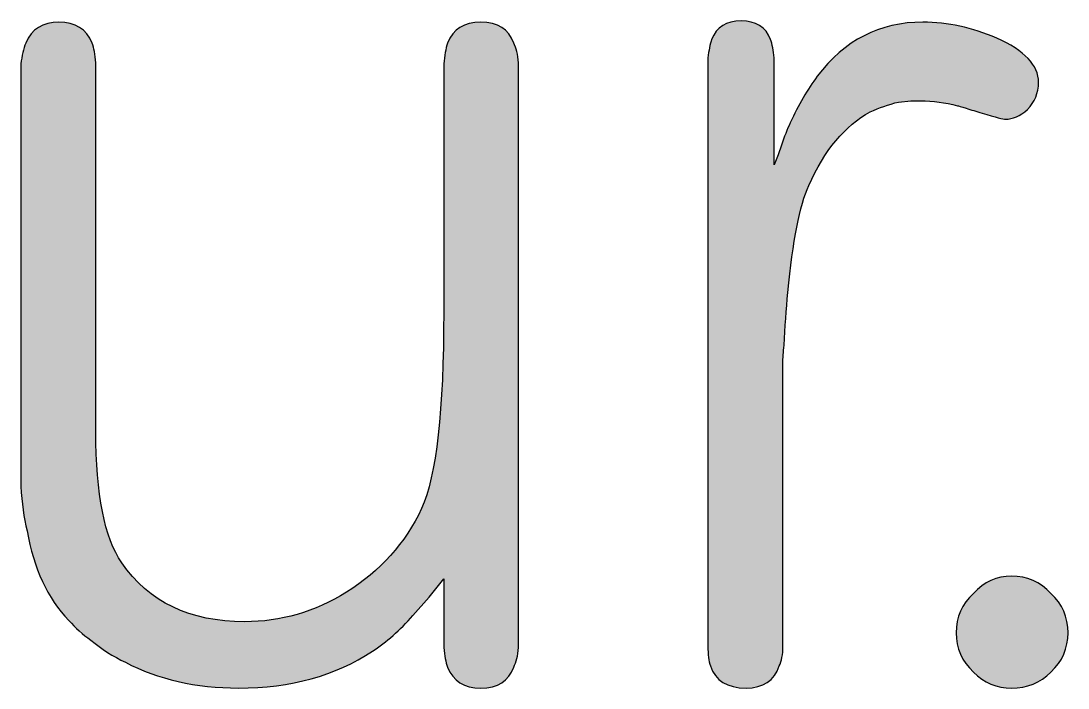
# Model space of a CAD drawing. Header units: centimetres. Extents: x -18.6 to 18.8, y -13 to 11.8.
# Drawn here: x -7.2842 to -6.9881, y -11.7282 to -11.5396 of the extents above; entities that cross this region are included whole.
import ezdxf

# ---------------------------------------------------------------- set-up
doc = ezdxf.new("R2010")
doc.units = ezdxf.units.CM
doc.header["$MEASUREMENT"] = 0
doc.layers.add('Layer 1', color=7, linetype='Continuous')

msp = doc.modelspace()

# ---------------------------------------------------------------- hatches: boundary and pattern name
at = {"layer": 'Layer 1', "true_color": 0x373435}
h = msp.add_hatch(color=250, dxfattribs=at)
edge = h.paths.add_edge_path()
edge.add_spline(control_points=[(-7.28422, -11.55178), (-7.28399, -11.54946), (-7.28353, -11.54749), (-7.28283, -11.54587), (-7.28122, -11.54193), (-7.27809, -11.53996), (-7.27346, -11.53996), (-7.26882, -11.53996), (-7.26569, -11.54193), (-7.26406, -11.54587), (-7.26361, -11.54726), (-7.26326, -11.54911), (-7.26303, -11.55143), (-7.26303, -11.55143), (-7.26303, -11.65562), (-7.26303, -11.65562), (-7.26303, -11.67344), (-7.26059, -11.68583), (-7.25572, -11.69277), (-7.24808, -11.70389), (-7.23649, -11.70945), (-7.22097, -11.70945), (-7.21078, -11.70945), (-7.20117, -11.70667), (-7.19212, -11.70111), (-7.18263, -11.69509), (-7.17556, -11.68722), (-7.17093, -11.67749), (-7.16675, -11.66824), (-7.16467, -11.64971), (-7.16467, -11.62193), (-7.16467, -11.62193), (-7.16467, -11.55178), (-7.16467, -11.55178), (-7.16444, -11.54946), (-7.16409, -11.54749), (-7.16363, -11.54587), (-7.16201, -11.54193), (-7.15888, -11.53996), (-7.15424, -11.53996), (-7.14938, -11.53996), (-7.14625, -11.54193), (-7.14487, -11.54587), (-7.14417, -11.54726), (-7.14371, -11.54911), (-7.14348, -11.55143), (-7.14348, -11.55143), (-7.14348, -11.71674), (-7.14348, -11.71674), (-7.14371, -11.71906), (-7.14417, -11.7209), (-7.14487, -11.7223), (-7.14625, -11.72624), (-7.14938, -11.7282), (-7.15424, -11.7282), (-7.15888, -11.7282), (-7.16201, -11.72624), (-7.16363, -11.7223), (-7.16409, -11.7209), (-7.16444, -11.71906), (-7.16467, -11.71674), (-7.16467, -11.71674), (-7.16467, -11.69729), (-7.16467, -11.69729), (-7.16467, -11.69729), (-7.16883, -11.7025), (-7.16883, -11.7025), (-7.16883, -11.7025), (-7.17336, -11.70771), (-7.17336, -11.70771), (-7.17707, -11.71188), (-7.18089, -11.71524), (-7.18482, -11.71778), (-7.19525, -11.72472), (-7.20788, -11.7282), (-7.22271, -11.7282), (-7.23475, -11.7282), (-7.24542, -11.72577), (-7.25468, -11.7209), (-7.25816, -11.71929), (-7.2614, -11.7172), (-7.26442, -11.71466), (-7.26673, -11.71303), (-7.26882, -11.71119), (-7.27066, -11.70909), (-7.2767, -11.70285), (-7.28064, -11.6944), (-7.28248, -11.68375), (-7.28341, -11.68004), (-7.28399, -11.67588), (-7.28422, -11.67124), (-7.28422, -11.67124), (-7.28422, -11.55178), (-7.28422, -11.55178)], knot_values=[0, 0, 0, 0, 0.032258, 0.032258, 0.032258, 0.064516, 0.064516, 0.064516, 0.096774, 0.096774, 0.096774, 0.129032, 0.129032, 0.129032, 0.16129, 0.16129, 0.16129, 0.193548, 0.193548, 0.193548, 0.225806, 0.225806, 0.225806, 0.258065, 0.258065, 0.258065, 0.290323, 0.290323, 0.290323, 0.322581, 0.322581, 0.322581, 0.354839, 0.354839, 0.354839, 0.387097, 0.387097, 0.387097, 0.419355, 0.419355, 0.419355, 0.451613, 0.451613, 0.451613, 0.483871, 0.483871, 0.483871, 0.516129, 0.516129, 0.516129, 0.548387, 0.548387, 0.548387, 0.580645, 0.580645, 0.580645, 0.612903, 0.612903, 0.612903, 0.645161, 0.645161, 0.645161, 0.677419, 0.677419, 0.677419, 0.709677, 0.709677, 0.709677, 0.741935, 0.741935, 0.741935, 0.774194, 0.774194, 0.774194, 0.806452, 0.806452, 0.806452, 0.83871, 0.83871, 0.83871, 0.870968, 0.870968, 0.870968, 0.903226, 0.903226, 0.903226, 0.935484, 0.935484, 0.935484, 0.967742, 0.967742, 0.967742, 1, 1, 1, 1], degree=3, periodic=1)
h = msp.add_hatch(color=250, dxfattribs=at)
edge = h.paths.add_edge_path()
edge.add_spline(control_points=[(-7.06875, -11.7164), (-7.06875, -11.71871), (-7.06911, -11.72056), (-7.0698, -11.72195), (-7.07119, -11.72611), (-7.07432, -11.7282), (-7.07917, -11.7282), (-7.08451, -11.7282), (-7.08787, -11.72611), (-7.08926, -11.72195), (-7.08972, -11.72056), (-7.08996, -11.71871), (-7.08996, -11.7164), (-7.08996, -11.7164), (-7.08996, -11.55004), (-7.08996, -11.55004), (-7.08972, -11.54796), (-7.08938, -11.54622), (-7.08891, -11.54483), (-7.08752, -11.54136), (-7.08475, -11.53962), (-7.08056, -11.53962), (-7.0764, -11.53962), (-7.07362, -11.54136), (-7.07223, -11.54483), (-7.07177, -11.54622), (-7.07142, -11.54796), (-7.07119, -11.55004), (-7.07119, -11.55004), (-7.07119, -11.58025), (-7.07119, -11.58025), (-7.07119, -11.58025), (-7.07014, -11.57747), (-7.07014, -11.57747), (-7.07014, -11.57747), (-7.06911, -11.5747), (-7.06911, -11.5747), (-7.0684, -11.57238), (-7.06758, -11.5703), (-7.06666, -11.56844), (-7.06435, -11.56335), (-7.06181, -11.55896), (-7.05902, -11.55525), (-7.05138, -11.54506), (-7.04141, -11.53996), (-7.02914, -11.53996), (-7.02218, -11.53996), (-7.01523, -11.54147), (-7.00828, -11.54448), (-7.00041, -11.54796), (-6.99647, -11.55212), (-6.99647, -11.55699), (-6.99647, -11.55999), (-6.99751, -11.56254), (-6.99959, -11.56462), (-7.00168, -11.56648), (-7.00376, -11.5674), (-7.00585, -11.5674), (-7.00631, -11.5674), (-7.00851, -11.56683), (-7.01245, -11.56567), (-7.01408, -11.5652), (-7.01558, -11.56474), (-7.01697, -11.56428), (-7.01836, -11.56381), (-7.01917, -11.56359), (-7.0194, -11.56359), (-7.02287, -11.56265), (-7.02635, -11.5622), (-7.02983, -11.5622), (-7.02983, -11.5622), (-7.03261, -11.5622), (-7.03261, -11.5622), (-7.03261, -11.5622), (-7.03608, -11.56254), (-7.03608, -11.56254), (-7.03886, -11.56323), (-7.04154, -11.56417), (-7.04407, -11.56532), (-7.05125, -11.56925), (-7.05705, -11.5762), (-7.06145, -11.58615), (-7.064, -11.59172), (-7.06597, -11.60178), (-7.06736, -11.61637), (-7.06782, -11.62123), (-7.06816, -11.62622), (-7.0684, -11.6313), (-7.06864, -11.63316), (-7.06875, -11.6349), (-7.06875, -11.63651), (-7.06875, -11.63651), (-7.06875, -11.7164), (-7.06875, -11.7164)], knot_values=[0, 0, 0, 0, 0.032258, 0.032258, 0.032258, 0.064516, 0.064516, 0.064516, 0.096774, 0.096774, 0.096774, 0.129032, 0.129032, 0.129032, 0.16129, 0.16129, 0.16129, 0.193548, 0.193548, 0.193548, 0.225806, 0.225806, 0.225806, 0.258065, 0.258065, 0.258065, 0.290323, 0.290323, 0.290323, 0.322581, 0.322581, 0.322581, 0.354839, 0.354839, 0.354839, 0.387097, 0.387097, 0.387097, 0.419355, 0.419355, 0.419355, 0.451613, 0.451613, 0.451613, 0.483871, 0.483871, 0.483871, 0.516129, 0.516129, 0.516129, 0.548387, 0.548387, 0.548387, 0.580645, 0.580645, 0.580645, 0.612903, 0.612903, 0.612903, 0.645161, 0.645161, 0.645161, 0.677419, 0.677419, 0.677419, 0.709677, 0.709677, 0.709677, 0.741935, 0.741935, 0.741935, 0.774194, 0.774194, 0.774194, 0.806452, 0.806452, 0.806452, 0.83871, 0.83871, 0.83871, 0.870968, 0.870968, 0.870968, 0.903226, 0.903226, 0.903226, 0.935484, 0.935484, 0.935484, 0.967742, 0.967742, 0.967742, 1, 1, 1, 1], degree=3, periodic=1)
h = msp.add_hatch(color=250, dxfattribs=at)
edge = h.paths.add_edge_path()
edge.add_spline(control_points=[(-6.98812, -11.71257), (-6.98812, -11.71697), (-6.98974, -11.72067), (-6.99298, -11.72369), (-6.996, -11.72669), (-6.99971, -11.7282), (-7.0041, -11.7282), (-7.00828, -11.7282), (-7.01187, -11.72669), (-7.01488, -11.72369), (-7.01813, -11.72067), (-7.01974, -11.71697), (-7.01974, -11.71257), (-7.01974, -11.70817), (-7.01813, -11.70447), (-7.01488, -11.70146), (-7.01187, -11.69822), (-7.00828, -11.69659), (-7.0041, -11.69659), (-6.99971, -11.69659), (-6.996, -11.69822), (-6.99298, -11.70146), (-6.98974, -11.70447), (-6.98812, -11.70817), (-6.98812, -11.71257)], knot_values=[0, 0, 0, 0, 0.125, 0.125, 0.125, 0.25, 0.25, 0.25, 0.375, 0.375, 0.375, 0.5, 0.5, 0.5, 0.625, 0.625, 0.625, 0.75, 0.75, 0.75, 0.875, 0.875, 0.875, 1, 1, 1, 1], degree=3, periodic=1)

# ---------------------------------------------------------------- linework, layer by layer
at = {"layer": 'Layer 1', "color": 250}
for points, knots in [([(-7.28422, -11.55178), (-7.28399, -11.54946), (-7.28353, -11.54749), (-7.28283, -11.54587), (-7.28122, -11.54193), (-7.27809, -11.53996), (-7.27346, -11.53996), (-7.26882, -11.53996), (-7.26569, -11.54193), (-7.26406, -11.54587), (-7.26361, -11.54726), (-7.26326, -11.54911), (-7.26303, -11.55143), (-7.26303, -11.55143), (-7.26303, -11.65562), (-7.26303, -11.65562), (-7.26303, -11.67344), (-7.26059, -11.68583), (-7.25572, -11.69277), (-7.24808, -11.70389), (-7.23649, -11.70945), (-7.22097, -11.70945), (-7.21078, -11.70945), (-7.20117, -11.70667), (-7.19212, -11.70111), (-7.18263, -11.69509), (-7.17556, -11.68722), (-7.17093, -11.67749), (-7.16675, -11.66824), (-7.16467, -11.64971), (-7.16467, -11.62193), (-7.16467, -11.62193), (-7.16467, -11.55178), (-7.16467, -11.55178), (-7.16444, -11.54946), (-7.16409, -11.54749), (-7.16363, -11.54587), (-7.16201, -11.54193), (-7.15888, -11.53996), (-7.15424, -11.53996), (-7.14938, -11.53996), (-7.14625, -11.54193), (-7.14487, -11.54587), (-7.14417, -11.54726), (-7.14371, -11.54911), (-7.14348, -11.55143), (-7.14348, -11.55143), (-7.14348, -11.71674), (-7.14348, -11.71674), (-7.14371, -11.71906), (-7.14417, -11.7209), (-7.14487, -11.7223), (-7.14625, -11.72624), (-7.14938, -11.7282), (-7.15424, -11.7282), (-7.15888, -11.7282), (-7.16201, -11.72624), (-7.16363, -11.7223), (-7.16409, -11.7209), (-7.16444, -11.71906), (-7.16467, -11.71674), (-7.16467, -11.71674), (-7.16467, -11.69729), (-7.16467, -11.69729), (-7.16467, -11.69729), (-7.16883, -11.7025), (-7.16883, -11.7025), (-7.16883, -11.7025), (-7.17336, -11.70771), (-7.17336, -11.70771), (-7.17707, -11.71188), (-7.18089, -11.71524), (-7.18482, -11.71778), (-7.19525, -11.72472), (-7.20788, -11.7282), (-7.22271, -11.7282), (-7.23475, -11.7282), (-7.24542, -11.72577), (-7.25468, -11.7209), (-7.25816, -11.71929), (-7.2614, -11.7172), (-7.26442, -11.71466), (-7.26673, -11.71303), (-7.26882, -11.71119), (-7.27066, -11.70909), (-7.2767, -11.70285), (-7.28064, -11.6944), (-7.28248, -11.68375), (-7.28341, -11.68004), (-7.28399, -11.67588), (-7.28422, -11.67124), (-7.28422, -11.67124), (-7.28422, -11.55178), (-7.28422, -11.55178)], [0, 0, 0, 0, 0.032258, 0.032258, 0.032258, 0.064516, 0.064516, 0.064516, 0.096774, 0.096774, 0.096774, 0.129032, 0.129032, 0.129032, 0.16129, 0.16129, 0.16129, 0.193548, 0.193548, 0.193548, 0.225806, 0.225806, 0.225806, 0.258065, 0.258065, 0.258065, 0.290323, 0.290323, 0.290323, 0.322581, 0.322581, 0.322581, 0.354839, 0.354839, 0.354839, 0.387097, 0.387097, 0.387097, 0.419355, 0.419355, 0.419355, 0.451613, 0.451613, 0.451613, 0.483871, 0.483871, 0.483871, 0.516129, 0.516129, 0.516129, 0.548387, 0.548387, 0.548387, 0.580645, 0.580645, 0.580645, 0.612903, 0.612903, 0.612903, 0.645161, 0.645161, 0.645161, 0.677419, 0.677419, 0.677419, 0.709677, 0.709677, 0.709677, 0.741935, 0.741935, 0.741935, 0.774194, 0.774194, 0.774194, 0.806452, 0.806452, 0.806452, 0.83871, 0.83871, 0.83871, 0.870968, 0.870968, 0.870968, 0.903226, 0.903226, 0.903226, 0.935484, 0.935484, 0.935484, 0.967742, 0.967742, 0.967742, 1, 1, 1, 1]), ([(-7.06875, -11.7164), (-7.06875, -11.71871), (-7.06911, -11.72056), (-7.0698, -11.72195), (-7.07119, -11.72611), (-7.07432, -11.7282), (-7.07917, -11.7282), (-7.08451, -11.7282), (-7.08787, -11.72611), (-7.08926, -11.72195), (-7.08972, -11.72056), (-7.08996, -11.71871), (-7.08996, -11.7164), (-7.08996, -11.7164), (-7.08996, -11.55004), (-7.08996, -11.55004), (-7.08972, -11.54796), (-7.08938, -11.54622), (-7.08891, -11.54483), (-7.08752, -11.54136), (-7.08475, -11.53962), (-7.08056, -11.53962), (-7.0764, -11.53962), (-7.07362, -11.54136), (-7.07223, -11.54483), (-7.07177, -11.54622), (-7.07142, -11.54796), (-7.07119, -11.55004), (-7.07119, -11.55004), (-7.07119, -11.58025), (-7.07119, -11.58025), (-7.07119, -11.58025), (-7.07014, -11.57747), (-7.07014, -11.57747), (-7.07014, -11.57747), (-7.06911, -11.5747), (-7.06911, -11.5747), (-7.0684, -11.57238), (-7.06758, -11.5703), (-7.06666, -11.56844), (-7.06435, -11.56335), (-7.06181, -11.55896), (-7.05902, -11.55525), (-7.05138, -11.54506), (-7.04141, -11.53996), (-7.02914, -11.53996), (-7.02218, -11.53996), (-7.01523, -11.54147), (-7.00828, -11.54448), (-7.00041, -11.54796), (-6.99647, -11.55212), (-6.99647, -11.55699), (-6.99647, -11.55999), (-6.99751, -11.56254), (-6.99959, -11.56462), (-7.00168, -11.56648), (-7.00376, -11.5674), (-7.00585, -11.5674), (-7.00631, -11.5674), (-7.00851, -11.56683), (-7.01245, -11.56567), (-7.01408, -11.5652), (-7.01558, -11.56474), (-7.01697, -11.56428), (-7.01836, -11.56381), (-7.01917, -11.56359), (-7.0194, -11.56359), (-7.02287, -11.56265), (-7.02635, -11.5622), (-7.02983, -11.5622), (-7.02983, -11.5622), (-7.03261, -11.5622), (-7.03261, -11.5622), (-7.03261, -11.5622), (-7.03608, -11.56254), (-7.03608, -11.56254), (-7.03886, -11.56323), (-7.04154, -11.56417), (-7.04407, -11.56532), (-7.05125, -11.56925), (-7.05705, -11.5762), (-7.06145, -11.58615), (-7.064, -11.59172), (-7.06597, -11.60178), (-7.06736, -11.61637), (-7.06782, -11.62123), (-7.06816, -11.62622), (-7.0684, -11.6313), (-7.06864, -11.63316), (-7.06875, -11.6349), (-7.06875, -11.63651), (-7.06875, -11.63651), (-7.06875, -11.7164), (-7.06875, -11.7164)], [0, 0, 0, 0, 0.032258, 0.032258, 0.032258, 0.064516, 0.064516, 0.064516, 0.096774, 0.096774, 0.096774, 0.129032, 0.129032, 0.129032, 0.16129, 0.16129, 0.16129, 0.193548, 0.193548, 0.193548, 0.225806, 0.225806, 0.225806, 0.258065, 0.258065, 0.258065, 0.290323, 0.290323, 0.290323, 0.322581, 0.322581, 0.322581, 0.354839, 0.354839, 0.354839, 0.387097, 0.387097, 0.387097, 0.419355, 0.419355, 0.419355, 0.451613, 0.451613, 0.451613, 0.483871, 0.483871, 0.483871, 0.516129, 0.516129, 0.516129, 0.548387, 0.548387, 0.548387, 0.580645, 0.580645, 0.580645, 0.612903, 0.612903, 0.612903, 0.645161, 0.645161, 0.645161, 0.677419, 0.677419, 0.677419, 0.709677, 0.709677, 0.709677, 0.741935, 0.741935, 0.741935, 0.774194, 0.774194, 0.774194, 0.806452, 0.806452, 0.806452, 0.83871, 0.83871, 0.83871, 0.870968, 0.870968, 0.870968, 0.903226, 0.903226, 0.903226, 0.935484, 0.935484, 0.935484, 0.967742, 0.967742, 0.967742, 1, 1, 1, 1]), ([(-6.98812, -11.71257), (-6.98812, -11.71697), (-6.98974, -11.72067), (-6.99298, -11.72369), (-6.996, -11.72669), (-6.99971, -11.7282), (-7.0041, -11.7282), (-7.00828, -11.7282), (-7.01187, -11.72669), (-7.01488, -11.72369), (-7.01813, -11.72067), (-7.01974, -11.71697), (-7.01974, -11.71257), (-7.01974, -11.70817), (-7.01813, -11.70447), (-7.01488, -11.70146), (-7.01187, -11.69822), (-7.00828, -11.69659), (-7.0041, -11.69659), (-6.99971, -11.69659), (-6.996, -11.69822), (-6.99298, -11.70146), (-6.98974, -11.70447), (-6.98812, -11.70817), (-6.98812, -11.71257)], [0, 0, 0, 0, 0.125, 0.125, 0.125, 0.25, 0.25, 0.25, 0.375, 0.375, 0.375, 0.5, 0.5, 0.5, 0.625, 0.625, 0.625, 0.75, 0.75, 0.75, 0.875, 0.875, 0.875, 1, 1, 1, 1])]:
    msp.add_open_spline(points, degree=3, knots=knots, dxfattribs=at)

doc.saveas('drawing.dxf')
